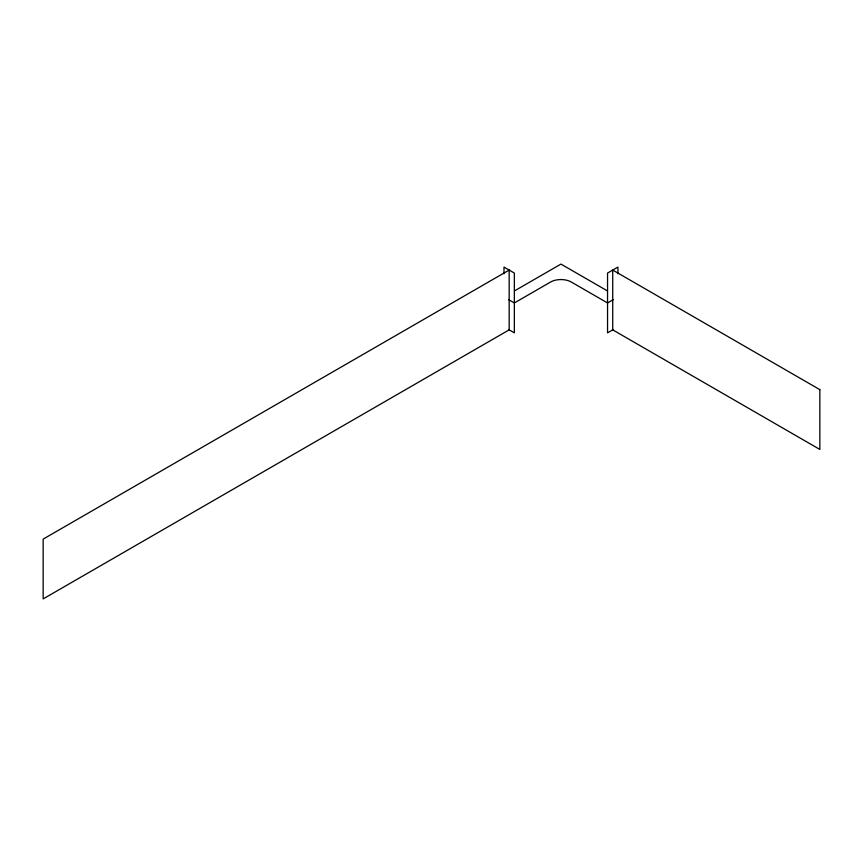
<?xml version="1.0" encoding="UTF-8"?>
<svg xmlns="http://www.w3.org/2000/svg" width="863" height="863" viewBox="0 0 863 863"><rect width="100%" height="100%" fill="white"/><g stroke="black" fill="none" stroke-linecap="round" stroke-linejoin="round"><path stroke-width="1.29" d="M514.456 290.928L560.95 264.089L607.444 290.928M613.302 299.634L607.552 302.956L571.306 282.028A14.649 8.457 0 0 0 550.594 282.028L514.348 302.956L508.598 299.634M613.302 329.526L607.552 332.848L607.552 273.053L617.908 267.077L617.908 273.722M508.598 329.526L514.348 332.848L514.348 273.053L503.992 267.077L503.992 273.722M509.17 270.065L43.15 539.116L43.15 598.911L509.17 329.86L509.17 270.065M819.85 389.645L612.73 270.065L612.73 329.86L819.85 449.44L819.85 389.645"/></g></svg>
